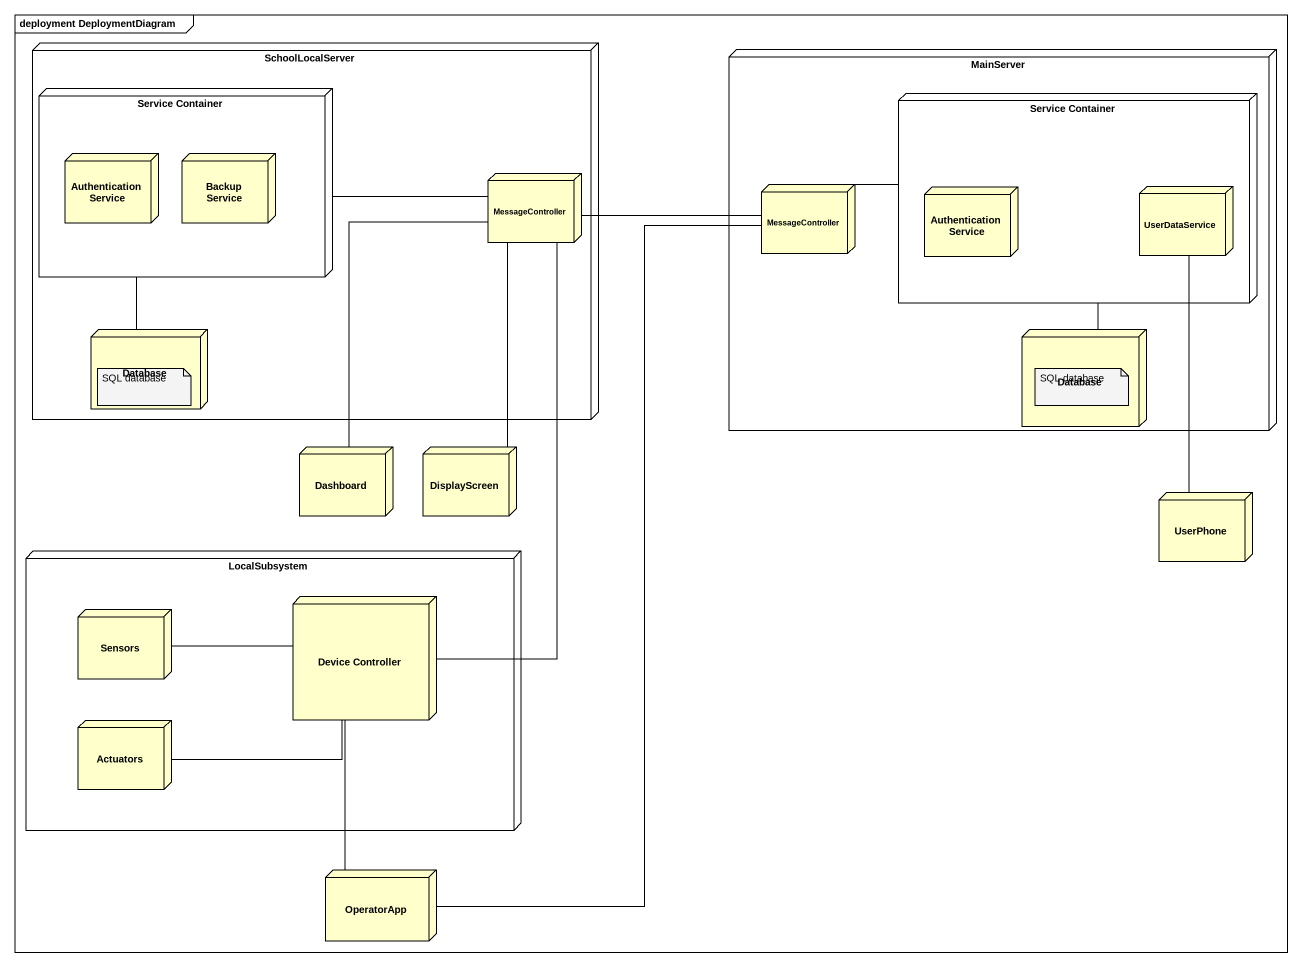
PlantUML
@startuml
mainframe deployment DeploymentDiagram
node SchoolLocalServer {
  node "Service Container" as Service_Container {
    node "Authentication Service" as Authentication_Service
    node "Backup Service" as Backup_Service
  }
  node MessageController
  node "Database" as Database_
}
node MainServer {
  node "Service Container" as Service_Container_2 {
    node "Authentication Service" as Authentication_Service_2
    node UserDataService
  }
  node "MessageController" as MessageController_2
  node "Database" as Database__2
}
node Dashboard
node DisplayScreen
node UserPhone
node LocalSubsystem {
  node Sensors
  node "Device Controller" as Device_Controller
  node Actuators
}
node OperatorApp
Service_Container -right- MessageController
Service_Container_2 -- Database__2
MessageController -- Dashboard
MessageController_2 -right- Service_Container_2
MessageController_2 -left- MessageController
UserDataService -- UserPhone
Database_ -up- Service_Container
DisplayScreen -up- MessageController
Sensors -right- Device_Controller
Device_Controller -up- MessageController
Actuators -right- Device_Controller
OperatorApp -up- MessageController_2
OperatorApp -up- Device_Controller
note as N1
  SQL database
end note
note as N2
  SQL database
end note
@enduml
